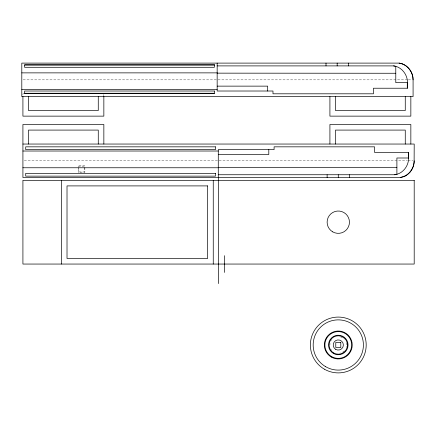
<?xml version="1.0" encoding="UTF-8"?>
<svg xmlns="http://www.w3.org/2000/svg" width="436" height="436" viewBox="0 0 436 436"><rect width="100%" height="100%" fill="white"/><g stroke="black" fill="none" stroke-linecap="round" stroke-linejoin="round"><path stroke-width="0.33" stroke-dasharray="2.18 1.64" d="M23.163 79.848L407.638 79.848M408.319 79.848L411.72 79.848M24.274 93.805L22.917 93.805L22.917 95.833M24.28 160.786L407.393 160.786M408.074 160.786L412.838 160.786M84.873 165.811L78.175 165.811L78.175 172.509L84.873 172.509L84.873 167.151M103.85 94.481L103.85 95.833M346.337 342.68A8.371 8.371 0 0 1 346.337 347.29M344.206 350.904A8.371 8.371 0 0 1 340.592 353.035M331.785 350.261A8.371 8.371 0 0 1 331.278 349.568M329.916 344.985A8.371 8.371 0 0 1 330.052 343.464M331.278 340.402A8.371 8.371 0 0 1 331.785 339.709M340.592 336.935A8.371 8.371 0 0 1 344.206 339.066M84.317 166.367L78.736 166.367L78.736 171.948L84.317 171.948L84.317 166.367"/><path stroke-width="0.65" d="M22.917 144.044L414.2 144.044L414.113 162.503L413.268 166.345L411.644 169.784M218.278 177.534L218.283 149.624L274.097 149.624L274.097 146.834L374.568 146.834L374.568 152.415L408.619 152.415L408.434 160.492A17.838 17.838 0 0 1 406.161 166.939C404.112 170.416 400.809 173.217 396.896 174.318A13.244 13.244 0 0 1 394.662 174.743L218.278 174.743M414.2 160.786L413.966 163.604A17.854 17.854 0 0 1 411.927 169.413C409.54 173.692 405.197 177.027 400.248 177.534L22.917 177.534L22.917 124.505L103.85 124.505L103.85 144.044M411.551 169.936L410.102 171.915M409.987 172.046L407.873 174.1M407.742 174.204L407.338 174.514M407.208 174.618L405.24 175.861M405.093 175.937L400.248 177.534M413.083 79.848L412.848 77.036A17.854 17.854 0 0 0 410.81 71.226C408.423 66.942 404.079 63.612 399.131 63.106L21.8 63.106L21.8 96.596L413.083 96.596L413.083 79.848C413.154 73.003 408.696 66.327 402.254 63.923M24.59 65.057L214.37 65.057M217.161 65.896L393.55 65.896A13.244 13.244 0 0 1 395.779 66.316C399.698 67.417 402.995 70.223 405.044 73.695A17.838 17.838 0 0 1 407.317 80.142L407.502 88.225L373.45 88.225L373.45 93.805L272.98 93.805L272.98 91.015L217.161 91.015L217.161 63.106M21.8 72.872L217.161 72.872M407.502 82.644L395.779 82.644L395.779 66.316M217.166 86.132L267.682 86.132L267.682 91.015M21.8 89.62L217.161 89.62M24.59 93.249L214.37 93.249M22.917 151.02L218.278 151.02M218.283 154.508L268.799 154.508L268.799 149.624M408.619 157.995L396.896 157.995L396.896 174.313M218.283 167.484L396.896 167.37M22.917 167.762L218.278 167.762M217.166 73.15L395.779 73.264M399.131 63.106L402.106 63.869M218.332 177.561L218.556 283.585M410.848 96.596L410.848 116.134L329.916 116.134L329.916 96.596M410.848 144.044L410.848 124.505L329.916 124.505L329.916 144.044M408.396 152.415L408.396 157.995M407.279 82.644L407.279 88.225M405.267 96.596L405.267 110.548L335.497 110.548L335.497 96.596M405.267 144.044L405.267 130.086L335.497 130.086L335.497 144.044M349.449 174.743L349.449 177.534M348.337 63.106L348.337 65.896M338.287 174.743L338.287 177.534M337.17 63.106L337.17 65.896M327.125 174.743L327.125 177.534M326.008 63.106L326.008 65.896M224.42 255.676L224.42 272.424M213.253 180.324L213.253 264.053M103.85 96.514L103.85 116.134L22.917 116.134L22.917 96.514M98.269 96.596L98.269 110.548L28.498 110.548L28.498 96.596M98.269 144.044L98.269 130.086L28.498 130.086L28.498 144.044M61.432 180.324L61.432 264.053M396.896 174.231A28.296 20.007 -90 0 1 394.662 174.743M393.55 65.896A28.296 20.007 90 0 1 395.779 66.408M214.37 64.779L24.59 64.779L24.59 67.291L214.37 67.291L214.37 64.779M214.37 91.015L24.59 91.015L24.59 93.527L214.37 93.527L214.37 91.015M215.488 146.834L25.708 146.834L25.708 149.624L215.488 149.624L215.488 146.834M215.488 173.348L25.708 173.348L25.708 176.139L215.488 176.139L215.488 173.348M414.2 180.324L22.917 180.324L22.917 264.053L414.2 264.053L414.2 180.324M207.672 185.905L67.013 185.905L67.013 258.466L207.672 258.466L207.672 185.905M340.799 342.473L335.775 342.473L335.775 347.497L340.799 347.497L340.799 342.473M324.335 369.156A27.909 27.909 0 0 0 366.196 344.985A27.909 27.909 0 0 0 324.335 320.814A27.909 27.909 0 0 0 324.335 369.156M325.73 366.736A25.119 25.119 0 0 0 363.406 344.985A25.119 25.119 0 0 0 325.73 323.234A25.119 25.119 0 0 0 325.73 366.736M331.311 357.073A13.952 13.952 0 0 0 352.244 344.985A13.952 13.952 0 0 0 331.311 332.902A13.952 13.952 0 0 0 331.311 357.073M333.404 353.443A9.766 9.766 0 0 0 348.053 344.985A9.766 9.766 0 0 0 333.404 336.527A9.766 9.766 0 0 0 333.404 353.443M331.589 356.588A13.396 13.396 0 0 0 351.683 344.985A13.396 13.396 0 0 0 331.589 333.382A13.396 13.396 0 0 0 331.589 356.588M333.665 352.953A9.21 9.21 0 0 0 347.497 345.007A9.21 9.21 0 0 0 333.704 337.001A9.21 9.21 0 0 0 333.665 352.953M335.736 349.383A5.079 5.079 0 0 0 343.366 344.996A5.079 5.079 0 0 0 335.758 340.581A5.079 5.079 0 0 0 335.736 349.383M332.706 231.854A11.162 11.162 0 0 0 349.449 222.186A11.162 11.162 0 0 0 332.706 212.517A11.162 11.162 0 0 0 332.706 231.854"/></g></svg>
